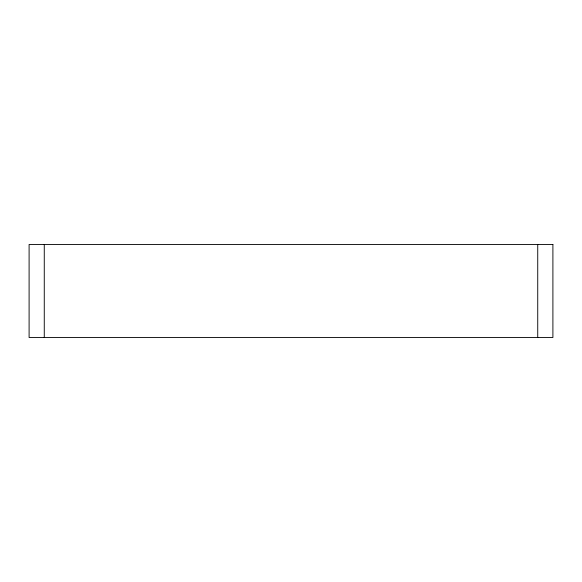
<?xml version="1.0" encoding="UTF-8"?>
<svg xmlns="http://www.w3.org/2000/svg" width="582" height="582" viewBox="0 0 582 582"><rect width="100%" height="100%" fill="white"/><g stroke="black" fill="none" stroke-linecap="round" stroke-linejoin="round"><path stroke-width="0.87" d="M537.732 244.484L537.732 337.516M44.268 244.484L44.268 337.516M552.9 244.484L29.1 244.484L29.1 337.516L552.9 337.516L552.9 244.484"/></g></svg>
